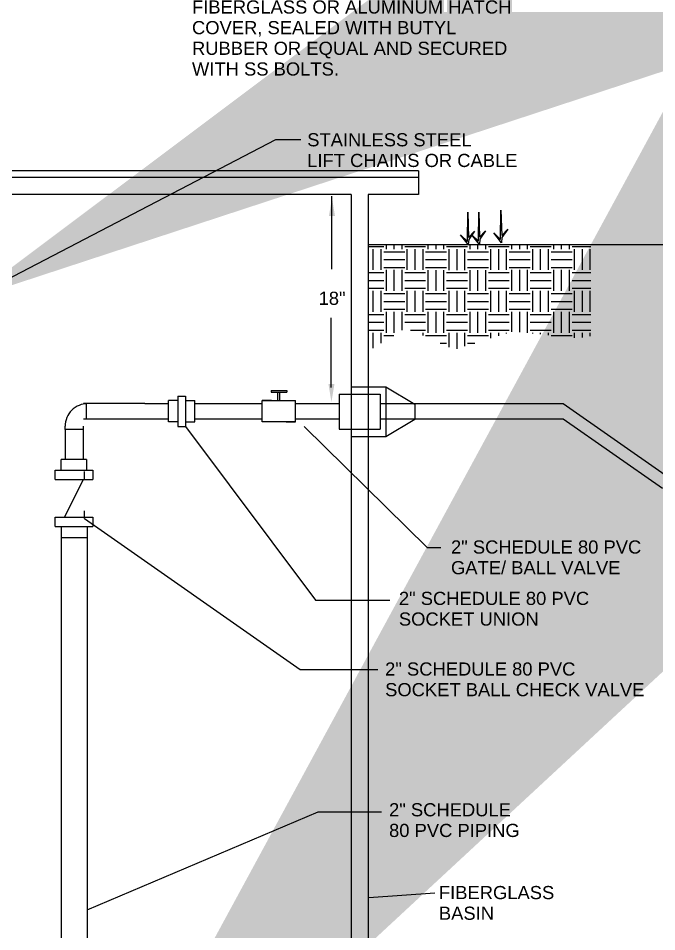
# Paper-space layout 'WS DET' of a CAD drawing. Header units: feet, sheet in inches. Extents: x -12.2 to 22.7, y -7.4 to 15.4.
# Drawn here: x 14.896 to 16.334, y 3.874 to 5.931 of the extents above; entities that cross this region are included whole.
import ezdxf

# ---------------------------------------------------------------- set-up
doc = ezdxf.new("R2010")
doc.units = ezdxf.units.FT
doc.header["$MEASUREMENT"] = 0
doc.layers.add('N-ARROW', color=7, linetype='Continuous')
doc.styles.add('_TCW_TXTSTY_2B', font='arial.ttf', dxfattribs={"height": 0.1309722210797999})
doc.styles.add('L100', font='simplex.shx', dxfattribs={"width": 0.7})
doc.dimstyles.new('ACE1', dxfattribs={"dimscale": 20, "dimtxt": 0.18, "dimasz": 0.15, "dimexe": 0.08, "dimexo": 0.05, "dimgap": 0.03, "dimtad": 1, "dimdsep": 46, "dimtxsty": 'L100', "dimcen": 0.03, "dimclrd": 256, "dimclre": 256, "dimclrt": 256, "dimaunit": 1, "dimadec": 0, "dimazin": 0, "dimtfac": 1, "dimtofl": 0, "dimtmove": 0, "dimatfit": 3, "dimfxl": 1, "dimtolj": 1, "dimtzin": 0, "dimarcsym": 0})

psp = doc.layouts.new('WS DET')

# ---------------------------------------------------------------- hatches: boundary and pattern name
at = {"layer": 'N-ARROW'}
h = psp.add_hatch(dxfattribs=at)
h.set_pattern_fill('EARTH', scale=0.1883764856968285, style=0)
h.set_pattern_definition([(0, (-103.0521604620967, -17.04700613931067), (0.0470941214242071, 0.0470941214242071), [0.0470941214242071, -0.0470941214242071]), (0, (-103.0521604620967, -17.02934584377659), (0.0470941214242071, 0.0470941214242071), [0.0470941214242071, -0.0470941214242071]), (0, (-103.0521604620967, -17.01168554824252), (0.0470941214242071, 0.0470941214242071), [0.0470941214242071, -0.0470941214242071]), (90, (-103.0462736969186, -17.00579878306449), (-0.0470941214242071, 0.0470941214242071), [0.0470941214242071, -0.0470941214242071]), (90, (-103.0286134013846, -17.00579878306449), (-0.0470941214242071, 0.0470941214242071), [0.0470941214242071, -0.0470941214242071]), (90, (-103.0109531058505, -17.00579878306449), (-0.0470941214242071, 0.0470941214242071), [0.0470941214242071, -0.0470941214242071])])
h.paths.add_polyline_path([(16.18547062278722, 5.421103660695829), (15.90962261724602, 5.421103660695829), (15.90961117186594, 5.420979990009051), (15.90951393492159, 5.421103660695829), (15.68423407616786, 5.421103660695829), (15.68423407616783, 5.181225496738072), (15.76851568771334, 5.233359876679759), (15.87844726627535, 5.184976094157892), (16.00996970027303, 5.225514083812488), (16.15720015010454, 5.210476174832654), (16.18547062278719, 5.215114138894525)])

# ---------------------------------------------------------------- linework, layer by layer
for p, q in [((15.79725996758594, 5.586938532211433), (14.13803988156828, 5.586938532211432)), ((15.34300134889335, 5.572440836524309), (14.5583352250419, 5.572440836524309)), ((15.79725996758594, 5.572440836524309), (15.34300134889335, 5.572440836524309)), ((15.79725996758594, 5.586938532211433), (15.79725996758594, 5.534012033442207)), ((15.34300134889335, 5.534012033442207), (14.5583352250419, 5.534012033442207)), ((15.64580527308567, 5.534012033442207), (15.34300134889335, 5.534012033442207)), ((15.64580527308567, 5.534012033442207), (15.64580527308567, 2.820201947255039)), ((15.68423407616786, 5.534012033442207), (15.68423407616786, 2.820201947255039)), ((15.79725996758594, 5.534012033442207), (15.68423407616786, 5.534012033442207)), ((15.90739812065416, 5.42829071626283), (15.90839400728307, 5.493961992416213)), ((15.90839400728307, 5.493961992416213), (15.91005407971889, 5.437245865948691)), ((15.93236272436995, 5.428752741382652), (15.93335861099885, 5.494424017536035)), ((15.93335861099885, 5.494424017536035), (15.93501868343467, 5.437707891068512)), ((15.982091970313, 5.432724658374333), (15.98308785694189, 5.498395934527714)), ((15.98308785694189, 5.498395934527714), (15.98474792937772, 5.441679808060191)), ((15.91005407971889, 5.437245865948691), (15.92366400753935, 5.451507612375515)), ((15.92366400753935, 5.451507612375515), (15.91071748136297, 5.432933988411202)), ((15.93501868343467, 5.437707891068512), (15.94862861125513, 5.451969637495338)), ((15.94862861125513, 5.451969637495338), (15.93568208507875, 5.433396013531023)), ((15.98474792937772, 5.441679808060191), (15.99835785719818, 5.455941554487017)), ((15.99835785719818, 5.455941554487017), (15.98541133102181, 5.437367930522702)), ((15.90971453726974, 5.420848524848743), (15.89212812039788, 5.443215787282319)), ((15.89212812039788, 5.443215787282319), (15.90739812065416, 5.42829071626283)), ((15.91071748136297, 5.432933988411202), (15.90961117186594, 5.420979990009069)), ((15.93467914098552, 5.421310549968566), (15.91709272411366, 5.443677812402142)), ((15.91709272411366, 5.443677812402142), (15.93236272436995, 5.428752741382652)), ((15.93568208507875, 5.433396013531023), (15.93457577558172, 5.42144201512889)), ((15.98440838692858, 5.425282466960245), (15.96682197005671, 5.447649729393821)), ((15.96682197005671, 5.447649729393821), (15.982091970313, 5.432724658374333)), ((15.98541133102181, 5.437367930522702), (15.98430502152478, 5.425413932120569)), ((15.68423407616784, 5.421103660695829), (16.18547062278718, 5.421103660695829)), ((16.18547062278718, 5.421103660695829), (16.60598642860164, 5.421103660695829)), ((15.64580527308567, 5.100894870869055), (15.7236212879191, 5.100894870869055)), ((15.7236212879191, 5.100894870869055), (15.78929633102289, 5.062018095597162)), ((15.7236212879191, 5.100894870869055), (15.7236212879191, 4.989233552899614)), ((15.25586504116459, 5.079607607964115), (15.25586504116459, 5.011792073113317)), ((15.25586504116459, 5.079607607964115), (15.27281892487747, 5.079607607964115)), ((15.27281892487747, 5.079607607964115), (15.27281892487747, 5.011792073113317)), ((15.46548030940628, 5.092883734818871), (15.50061244520778, 5.092883734818871)), ((15.46548030940628, 5.092883734818871), (15.46548030940628, 5.088559779643345)), ((15.46548030940628, 5.088559779643345), (15.50061244520778, 5.088559779643345)), ((15.48088439971907, 5.070259841027509), (15.48088439971907, 5.088559779643345)), ((15.48520835489477, 5.070259841027509), (15.48520835489477, 5.088559779643345)), ((15.50061244520778, 5.092883734818871), (15.50061244520778, 5.088559779643345)), ((15.61892288094748, 5.084623273880589), (15.61892288094748, 5.00550514988808)), ((15.61892288094748, 5.084623273880589), (15.71111646830605, 5.084623273880589)), ((15.71111646830605, 5.084623273880589), (15.71111646830605, 5.00550514988808)), ((15.18133455943775, 5.063052443821165), (15.0434037776371, 5.063052443821161)), ((15.04932714501963, 5.063052443821165), (15.04932714501963, 5.029144676395681)), ((15.18133455943775, 5.063052443821165), (15.18725792494173, 5.063052443821165)), ((15.18725792494173, 5.063052443821165), (15.23480518657635, 5.063052443821169)), ((15.23480518657635, 5.022250636760144), (15.23480518657635, 5.070259841027509)), ((15.25586504116459, 5.070259841027509), (15.23480518657635, 5.070259841027509)), ((15.27281892487747, 5.070259841027509), (15.29387877946572, 5.070259841027509)), ((15.29387877946572, 5.022250636760144), (15.29387877946572, 5.070259841027509)), ((15.29387877946572, 5.06305244382117), (15.44539821922026, 5.063052443821167)), ((15.44539821922026, 5.070259841027509), (15.5206945353936, 5.070259841027509)), ((15.46645807380851, 5.070259841027509), (15.44539821922026, 5.070259841027509)), ((15.44539821922026, 5.022250636760144), (15.44539821922026, 5.070259841027509)), ((15.5206945353936, 5.022250636760144), (15.5206945353936, 5.070259841027509)), ((15.5206945353936, 5.063052443821167), (15.61892288094748, 5.063052443821165)), ((15.71111646830605, 5.063052443821165), (16.12341885797386, 5.063052443821163)), ((15.78929633102289, 5.062018095597162), (15.78929633102289, 5.028110328171507)), ((16.12341885797386, 5.063052443821163), (16.3527197514778, 4.903074329307488)), ((15.04339886104365, 5.029144676395681), (15.18725792494173, 5.029144676395681)), ((15.18725792494173, 5.029144676395681), (15.23480518657635, 5.029144676395683)), ((15.25586504116459, 5.022250636760144), (15.23480518657635, 5.022250636760144)), ((15.27281892487747, 5.022250636760144), (15.29387877946572, 5.022250636760144)), ((15.29387877946572, 5.029144676395683), (15.44539821922026, 5.029144676395681)), ((15.5206945353936, 5.022250636760144), (15.44539821922026, 5.022250636760144)), ((15.49963468080535, 5.022250636760144), (15.5206945353936, 5.022250636760144)), ((15.5206945353936, 5.029144676395683), (15.61892288094748, 5.029144676395681)), ((15.71111646830605, 5.029144676395681), (16.12285268712234, 5.029144676395681)), ((15.7236212879191, 4.989233552899614), (15.78929633102289, 5.028110328171507)), ((16.12285268712234, 5.029144676395681), (16.34649137539768, 4.873116956067644)), ((15.00165446760469, 5.00454883105791), (15.00165446760469, 5.01219079268294)), ((15.00165446760469, 5.00454883105791), (15.00165446760469, 4.937441189594801)), ((15.04234378851538, 5.00454883105791), (15.00165446760469, 5.00454883105791)), ((15.04234378851538, 5.01219557235041), (15.04234378851538, 4.937441189594801)), ((15.25586504116459, 5.011792073113317), (15.27281892487747, 5.011792073113317)), ((15.61892288094748, 5.00550514988808), (15.71111646830605, 5.00550514988808)), ((15.64580527308567, 4.989233552899614), (15.7236212879191, 4.989233552899614)), ((15.05017154617623, 4.937441189594801), (14.9925605010554, 4.937441189594801)), ((14.9925605010554, 4.913451938970487), (14.9925605010554, 4.937441189594801)), ((15.05017154617623, 4.937441189594801), (15.05017154617623, 4.913451938970485)), ((14.9794923711281, 4.892293492096923), (14.9794923711281, 4.913451938970487)), ((14.9794923711281, 4.913451938970487), (15.06412615862191, 4.913451938970487)), ((15.04531816811122, 4.892687074340773), (15.04531816811122, 4.910319113402076)), ((15.06412615862191, 4.913451938970485), (15.06412615862191, 4.892293492096923)), ((14.9794923711281, 4.892293492096923), (15.06412615862191, 4.892293492096923)), ((15.00065081800161, 4.80765970460308), (15.04296771174861, 4.892293492096923)), ((15.00065081800161, 4.80765970460308), (15.04296771174861, 4.892293492096923)), ((15.04531816811122, 4.804526879034773), (15.04531816811122, 4.822158918095905)), ((15.04531816811122, 4.804526879034773), (15.04531816811122, 4.822158918095905)), ((14.9794923711281, 4.80765970460308), (15.06412615862191, 4.80765970460308)), ((14.9794923711281, 4.786501257729721), (14.9794923711281, 4.80765970460308)), ((14.9794923711281, 4.80765970460308), (15.06412615862191, 4.80765970460308)), ((14.9794923711281, 4.786501257729721), (14.9794923711281, 4.80765970460308)), ((15.06412615862191, 4.807659704603285), (15.06412615862191, 4.786501257729723)), ((14.9794923711281, 4.786501257729721), (15.06412615862191, 4.786501257729721)), ((14.9794923711281, 4.786501257729721), (15.06412615862191, 4.786501257729721)), ((14.99254198926893, 4.783020942761719), (14.99254198926893, 3.12287118827907)), ((14.9925605010554, 4.785965959707954), (14.9925605010554, 4.760694134202058)), ((15.05162878099538, 4.786501257729721), (15.05162878099536, 3.060575439009404)), ((15.05162878099538, 4.760694134202058), (14.9925605010554, 4.760694134202058)), ((15.83388770414293, 3.961217862978601), (15.68581179428163, 3.950558427625717))]:
    psp.add_line(p, q, dxfattribs=at)
at = {"layer": 'N-ARROW', "linetype": 'Continuous'}
for p, q in [((15.60214890341698, 5.365458408205116), (15.60214890341697, 5.53047249790652)), ((15.60101796552874, 5.099739243008656), (15.60101796552876, 5.255935851454152))]:
    psp.add_line(p, q, dxfattribs=at)
at = {"layer": 'N-ARROW'}
psp.add_arc((15.05251611874292, 5.01219079268294), 0.0508616497907701, 89.99984541011301, 180.0001725759791, dxfattribs=at)
at = {"layer": 'N-ARROW', "linetype": 'Continuous'}
for points in [[(15.59581123763288, 5.485802256919209), (15.60937434460308, 5.485802256919209), (15.60259279111798, 5.526491577829791)], [(15.59468029974463, 5.107606022308358), (15.60824340671483, 5.107606022308358), (15.60146185322973, 5.066916701397778)]]:
    psp.add_solid(points, dxfattribs=at)

# ---------------------------------------------------------------- texts
at = {"layer": 'N-ARROW', "style": '_TCW_TXTSTY_2B'}
for s, p in [('STAINLESS STEEL', (15.54685963581473, 5.642239131695154)), ('LIFT CHAINS OR CABLE', (15.54685963581473, 5.595737050654392)), ('18"', (15.5724875284249, 5.285461666213391)), ('2" SCHEDULE 80 PVC', (15.87058959556278, 4.725582002734499)), ('GATE/ BALL VALVE', (15.87058959556278, 4.67907992169391)), ('2" SCHEDULE 80 PVC', (15.75327861785662, 4.609923235907835)), ('SOCKET UNION', (15.75327861785662, 4.563421154867075)), ('2" SCHEDULE 80 PVC', (15.72228645529955, 4.450983187506826)), ('SOCKET BALL CHECK VALVE', (15.72228645529955, 4.404481106466064)), ('2" SCHEDULE', (15.73113353198497, 4.134120450619015)), ('80 PVC PIPING', (15.73113353198497, 4.087618369578596)), ('FIBERGLASS', (15.8433938798282, 3.947734930783518)), ('BASIN', (15.8433938798282, 3.901232849743099))]:
    psp.add_text(s, height=0.029606504077105, dxfattribs=at).set_placement(p)
at = {"layer": 'N-ARROW', "insert": (15.2874511657359, 5.97080250630125), "char_height": 0.029606504077105, "width": 0.7299324070689753, "attachment_point": 1, "line_spacing_factor": 0.9424026744829761, "style": '_TCW_TXTSTY_2B'}
psp.add_mtext('FIBERGLASS OR ALUMINUM HATCH COVER, SEALED WITH BUTYL RUBBER OR EQUAL AND SECURED WITH SS BOLTS.', dxfattribs=at)

# ---------------------------------------------------------------- leaders
at = {"layer": 'N-ARROW'}
psp.add_leader([(14.78611695404123, 5.29830398017069), (15.47611335155619, 5.657665225399737), (15.53280650074273, 5.657665225399737)], dimstyle='ACE1', override={"dimgap": 0.03, "dimtad": 0}, dxfattribs=at)
psp.add_leader([(14.97118970712233, 3.183462230789331), (15.4651072595836, 3.819673700873426), (15.71504178527461, 3.819673700873426)], dimstyle='ACE1', dxfattribs=at)
at = {"layer": 'N-ARROW', "has_arrowhead": 0}
for points in [[(15.27281892487747, 5.011792073113317), (15.56566485567049, 4.620438859128038), (15.73272132213358, 4.620438859128038)], [(15.53981234303986, 5.01127354844097), (15.81726452973806, 4.739400591145354), (15.84768533473685, 4.739400591145354)], [(15.04531816811122, 4.804526879034773), (15.53104379333338, 4.464462683536286), (15.70581252417198, 4.464462683536286)], [(15.05162878099537, 3.923538348369563), (15.57152073317838, 4.143911331692486), (15.71426546899959, 4.143911331692486)]]:
    psp.add_leader(points, dimstyle='ACE1', dxfattribs=at)

doc.saveas('drawing.dxf')
